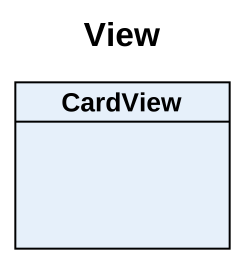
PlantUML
@startuml
title View
hide circle
hide empty members
class CardView
@enduml
